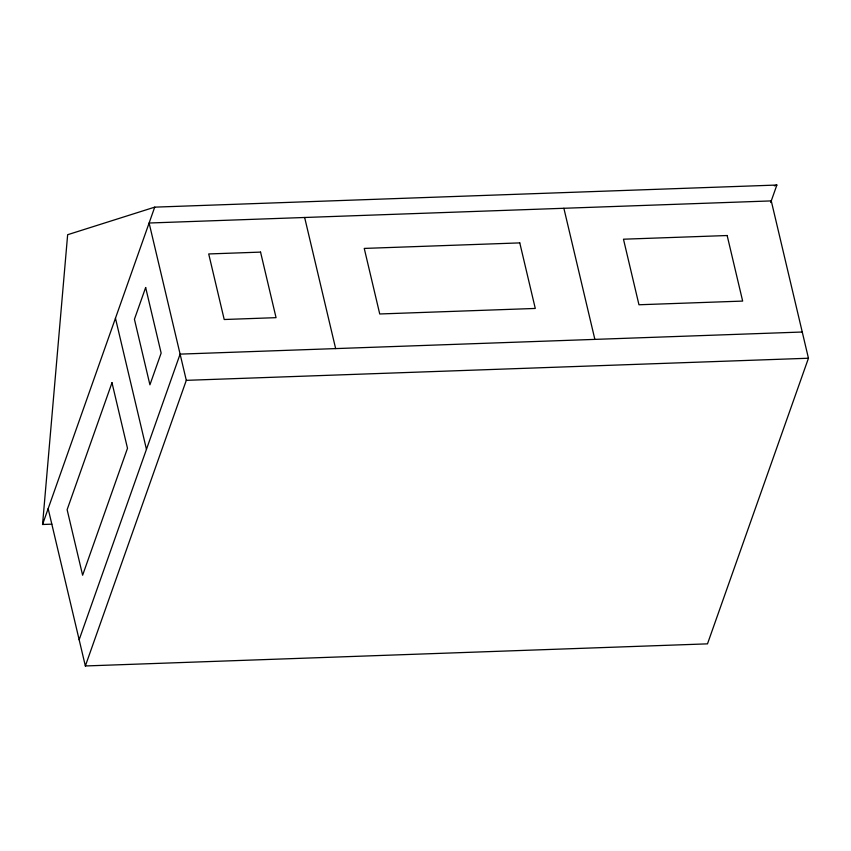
<?xml version="1.0" encoding="UTF-8"?>
<svg xmlns="http://www.w3.org/2000/svg" width="851" height="851" viewBox="0 0 851 851"><rect width="100%" height="100%" fill="white"/><g stroke="black" fill="none" stroke-linecap="round" stroke-linejoin="round"><path stroke-width="1.28" d="M51.837 524.163L42.55 524.493L67.644 234.716L154.722 207.144L776.867 185.039L770.687 202.527M42.55 524.493L154.722 207.144M79.154 639.739L180.104 354.122L802.248 332.018M85.355 665.961L186.305 380.344L149.116 223.015L771.261 200.91L808.45 358.239L707.489 643.856L85.355 665.961L48.156 508.632M774.346 185.837L776.867 185.039M186.305 380.344L808.45 358.239M563.873 208.272L594.87 339.389M304.647 217.484L335.645 348.591M115.459 318.221L146.457 449.328M111.992 382.727L67.123 509.675L82.621 575.223L127.49 448.286L111.992 382.727M145.649 287.521L134.426 319.263L149.925 384.812L161.147 353.08L145.649 287.521M260.555 252.109L208.708 253.949L224.207 319.508L276.054 317.657L260.555 252.109M519.78 242.897L364.249 248.418L379.737 313.976L535.279 308.445L519.78 242.897M727.158 235.525L623.475 239.205L638.963 304.764L742.657 301.084L727.158 235.525"/></g></svg>
